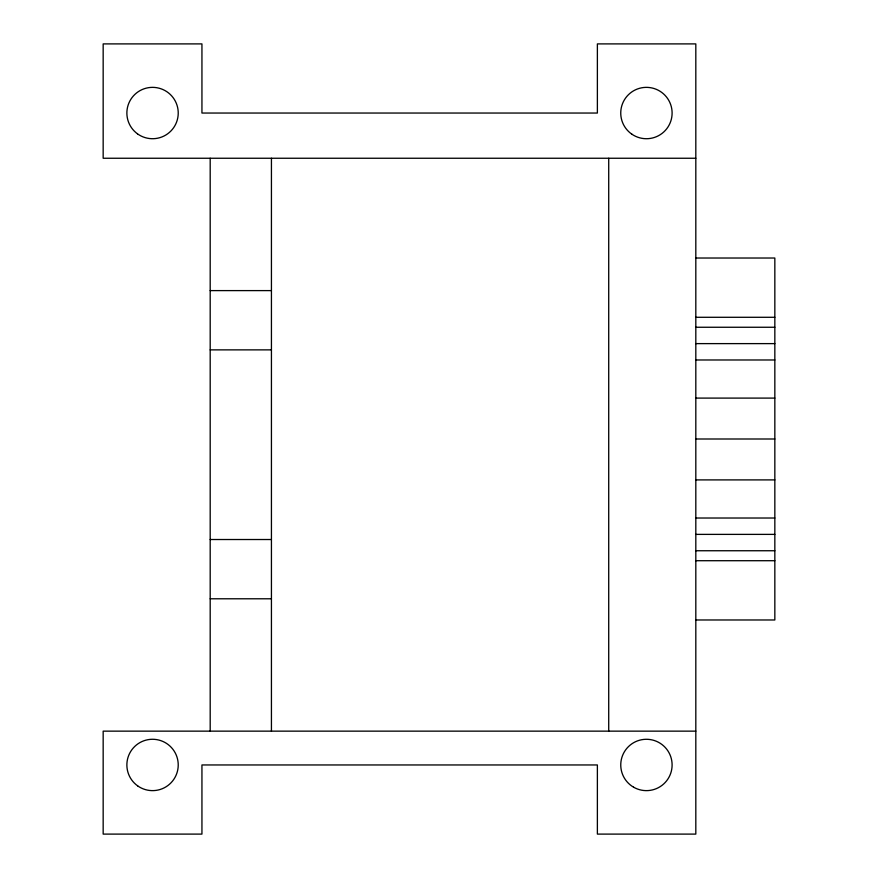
<?xml version="1.0" encoding="UTF-8"?>
<svg xmlns="http://www.w3.org/2000/svg" width="878" height="878" viewBox="0 0 878 878"><rect width="100%" height="100%" fill="white"/><g stroke="black" fill="none" stroke-linecap="round" stroke-linejoin="round"><path stroke-width="1.32" d="M695.815 158.249L103.165 158.249L103.165 43.9L201.94 43.9L201.94 113.042L597.38 113.042L597.38 43.9L695.815 43.9L695.815 834.1L597.38 834.1L597.38 764.957L201.94 764.957L201.94 834.1L103.165 834.1L103.165 731.144L695.815 731.144M695.815 258.022L774.835 258.022L774.835 619.978L695.815 619.978M210.193 290.607L271.434 290.607M695.815 317.287L774.835 317.287M695.815 327.253L774.835 327.253M695.815 343.616L774.835 343.616M210.193 349.872L271.434 349.872M695.815 359.98L774.835 359.98M695.815 398.096L774.835 398.096M695.815 439L774.835 439M695.815 479.904L774.835 479.904M695.815 518.02L774.835 518.02M695.815 534.384L774.835 534.384M210.193 539.52L271.434 539.52M695.815 550.747L774.835 550.747M695.815 560.713L774.835 560.713M210.193 598.785L271.434 598.785M608.717 158.249L608.717 731.144M271.434 158.249L271.434 731.144M210.193 158.249L210.193 731.144M137.462 133.818A25.681 25.681 0 0 0 178.091 115.731A25.681 25.681 0 0 0 142.104 89.578A25.681 25.681 0 0 0 137.462 133.818M631.908 134.224A25.681 25.681 0 0 0 672.032 115.029A25.681 25.681 0 0 0 635.343 89.874A25.681 25.681 0 0 0 631.908 134.224M137.659 785.876A25.681 25.681 0 0 0 178.113 767.405A25.681 25.681 0 0 0 141.885 741.592A25.681 25.681 0 0 0 137.659 785.876M633.587 787.193A25.681 25.681 0 0 0 672.109 764.957A25.681 25.681 0 0 0 633.587 742.722A25.681 25.681 0 0 0 633.587 787.193"/></g></svg>
